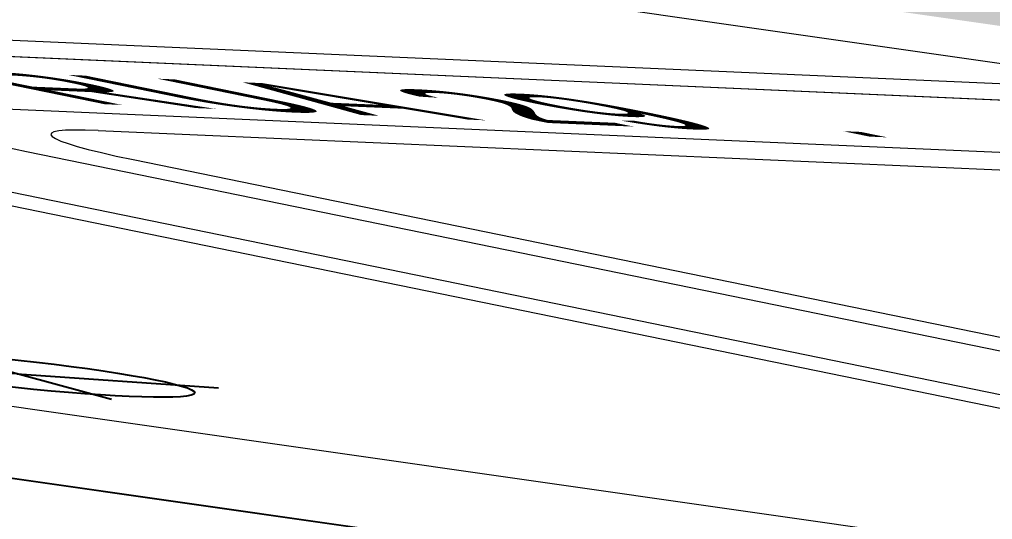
# Model space of a CAD drawing. Header units: millimetres. Extents: x -361192058 to 101130107379, y -14071650034 to 19218552450.
# Drawn here: x -136102.1 to -135954.7, y 40584 to 40659.7 of the extents above; entities that cross this region are included whole.
import ezdxf
from ezdxf.enums import TextEntityAlignment as Align

# ---------------------------------------------------------------- set-up
doc = ezdxf.new("R2010")
doc.units = ezdxf.units.MM
doc.header["$LTSCALE"] = 0.5
doc.linetypes.add('CONTINUO', pattern=[0])
for name, color, linetype in [('02', 2, 'Continuous'), ('Calçada', 1, 'Continuous'), ('GR_PENA_FINA', 7, 'Continuous'), ('Lotes', 2, 'Continuous'), ('Nomes de Ruas', 3, 'Continuous'), ('Área Verde Geral', 98, 'Continuous')]:
    doc.layers.add(name, color=color, linetype=linetype)
doc.styles.add('ARIAL', font='arial.ttf', dxfattribs={"height": 0.25})
doc.styles.get("Standard").update_dxf_attribs({"font": 'txt.shx', "height": 0.12})

# ---------------------------------------------------------------- blocks, each defined once
blk = doc.blocks.new('NORTE-flat-1-flat-1')
at = {"color": 6}
for p, q in [((0.892456466332078, 0.4283791501075029), (-9.817022290546447, 22.73979083262384)), ((-9.313225746154785e-10, -1.862645149230957e-09), (-10.70947875780985, 22.31141168251634))]:
    blk.add_line(p, q, dxfattribs=at)
at = {"color": 3}
for p, q in [((-22.31141168344766, -10.70947875827551), (22.31141168205068, 10.70947875641286)), ((-9.313225746154785e-10, -1.862645149230957e-09), (10.7094787559472, -22.31141168437898))]:
    blk.add_line(p, q, dxfattribs=at)
at = {"color": 6}
blk.add_lwpolyline([(-23.84178454522043, 35.94439958967268), (-17.3892981200479, 22.50172097980976), (-14.71192871872336, 23.78685843013227), (-19.01358633395284, 32.74864417128265), (-9.35718991421163, 26.35713333263993), (-6.679820512421429, 27.64227078296244), (-13.13230693712831, 41.08494939468801), (-15.80967633891851, 39.79981194250286), (-11.50801872182637, 30.83802620135248), (-21.16441514343023, 37.22953704185784)], close=True, dxfattribs=at)
at = {"color": 3}
blk.add_circle((-9.313225746154785e-10, -1.862645149230957e-09), 19.79886100215877, dxfattribs=at)
blk = doc.blocks.new('Norte1-flat-1-flat-1')
at = {"layer": 'Área Verde Geral'}
blk.add_blockref('NORTE-flat-1-flat-1', (0, 0), dxfattribs=at)
blk = doc.blocks.new('APROVADO QUADRA 21.2 MBVII')
at = {"layer": '02', "color": 2, "lineweight": 18}
blk.add_line((3942.643578299662, 2444.86250645778, -12.96344213336095), (3947.748667585162, 2440.887383705422, -12.96344213336095), dxfattribs=at)
at = {"layer": '02', "lineweight": 18, "const_width": 0.1}
blk.add_lwpolyline([(3891.245031361459, 2403.585061513176), (3950.945031361459, 2403.585061513176), (3950.945031361459, 2446.635061513176), (3891.245031361459, 2446.635061513176)], close=True, dxfattribs=at)
at = {"layer": '02', "lineweight": 18}
for points in [[(3918.319162526765, 2446.635061513176), (3930.836687615971, 2446.635061513176), (3930.836687615971, 2437.462682225809), (3918.319162526765, 2437.462682225809)], [(3950.945031361459, 2446.635061513176), (3930.860892071287, 2446.635061513176), (3930.860892071287, 2426.763765682708), (3950.945031361459, 2426.763765682708)]]:
    blk.add_lwpolyline(points, close=True, dxfattribs=at)
at = {"layer": 'Calçada', "lineweight": 18}
for p, q in [((3933.189164785019, 2436.04026064843, -12.96344213336095), (3940.731910380799, 2445.727103575659, -12.96344213336095)), ((3933.189164785019, 2436.040260647988, -12.96344213336095), (3940.73191038093, 2445.727103575659, -12.96344213336095)), ((3941.619751995632, 2445.03577787934, -12.96344213336095), (3933.189164785019, 2434.208715895614, -12.96344213336095)), ((3941.619751995763, 2445.03577787934, -12.96344213336095), (3933.189164785019, 2434.208715895174, -12.96344213336095))]:
    blk.add_line(p, q, dxfattribs=at)
at = {"layer": 'Calçada', "lineweight": 18, "elevation": -12.96344213336095}
for points in [[(3943.57100362082, 2445.964692033252), (3948.787936579856, 2441.878660175897, 0.09763386383867281), (3949.079463373044, 2441.731694623505, 0.09763386383867281)], [(3933.189164785019, 2436.04026064843), (3940.731910380799, 2445.727103575659, 0.04680619782961809), (3940.873176652178, 2445.948969199444, 0.002658577297471982)], [(3933.189164785019, 2436.040260647988), (3940.73191038093, 2445.727103575659, 0.04680619783102501), (3940.873176652308, 2445.948969199444, 0.002658577296096411)], [(3940.412223435308, 2429.757445282555), (3948.278564107693, 2439.850835157991, 0.4142135623729706), (3948.131177168431, 2441.035210641469), (3942.804127478914, 2445.183164818076, 0.414213562373235), (3941.619751995632, 2445.03577787934), (3933.189164785019, 2434.208715895614)], [(3940.412223435308, 2429.757445282555), (3948.278564107693, 2439.850835157991, 0.4142135623729706), (3948.131177168431, 2441.035210641469), (3942.804127478914, 2445.183164818076, 0.414213562373235), (3941.619751995763, 2445.03577787934), (3933.189164785019, 2434.208715895174)]]:
    blk.add_lwpolyline(points, format="xyb", dxfattribs=at)
blk.add_lwpolyline([(3943.571003620814, 2445.964692033252), (3948.621466277112, 2442.008283743826)], dxfattribs=at)
at = {"layer": 'GR_PENA_FINA', "lineweight": 18}
blk.add_lwpolyline([(3933.189164785019, 2445.731969766325), (3949.07982474079, 2445.736694221705), (3949.078362615502, 2429.53211798027), (3933.189164785019, 2429.503002749845)], close=True, dxfattribs=at)
at = {"layer": 'Lotes', "lineweight": 18}
for p, q in [((3949.072069339988, 2442.073665038056, -12.96344213336095), (3944.099849172238, 2445.964692033252, -12.96344213336095)), ((3941.853994644055, 2444.764248497932, -12.96344213336095), (3939.607186131933, 2441.87876324958, -12.96344213336095))]:
    blk.add_line(p, q, dxfattribs=at)
at = {"layer": 'Lotes', "linetype": 'CONTINUO', "lineweight": 18}
for p, q in [((3938.164443507691, 2443.002167506361, -12.96344213336095), (3940.454459876423, 2445.943142855104, -12.96344213336095)), ((3937.559533523281, 2442.225306093555, -12.96344213336095), (3938.164443507691, 2443.002167506361, -12.96344213336095))]:
    blk.add_line(p, q, dxfattribs=at)
at = {"layer": 'Lotes', "lineweight": 18}
blk.add_arc((3942.297915451635, 2444.418585650296, -12.96344213336095), 0.5626264194139565, 52.09357718158209, 142.0935771626631, dxfattribs=at)
at = {"layer": 'Área Verde Geral', "lineweight": 18, "xscale": 0.02306838528271171, "yscale": 0.02306838528271171, "zscale": 0.02306838528271171, "rotation": 0.1566954067838298}
blk.add_blockref('Norte1-flat-1-flat-1', (3934.290250112038, 2444.980214422396, -27.63542409224376), dxfattribs=at)
at = {"color": 0, "lineweight": 13, "flags": 8}
for p in [(4700.724657799739, 2280.112525715252), (4699.57378630139, 2277.896413499706), (4702.354563138892, 2276.195041239209), (4703.672243349308, 2274.084986290777), (4699.84447394329, 2272.219426909525), (4703.048818763617, 2270.137026470893), (4703.087746051807, 2267.980265113006), (4700.652340375649, 2261.521648881858), (4700.700742594171, 2257.15925950577)]:
    blk.add_attdef('NIVEL', p, '', height=0.07500000000000001, dxfattribs=at)
for rotation, width, p in [(90, 0.7999999999988884, (4700.820527907887, 2275.752076380495)), (270, 0.5999999999989389, (4703.843667029373, 2274.902076380496)), (90, 0.7999999999988884, (4701.5574890138, 2268.502076380494)), (180, 0.5999999999989389, (4651.181659436375, 2236.193129894172))]:
    blk.add_attdef('$PORTA', text='', height=0.09000000000014552, rotation=rotation, dxfattribs=dict(at, width=width)).set_placement(p, align=Align.MIDDLE)
for p in [(4654.175996555586, 2240.463010622155), (4648.499009965404, 2240.192322980255), (4637.801231937738, 2239.384456547896), (4633.43884256165, 2239.336054329374), (4656.392108771131, 2239.312139123806), (4652.474624295089, 2237.682233784653), (4646.416609526773, 2236.987978159928), (4644.259848168886, 2236.949050871738), (4650.364569346656, 2236.364553574237)]:
    blk.add_attdef('NIVEL', p, '', height=0.07500000000000001, rotation=270, dxfattribs=at)
at = {"color": 0, "lineweight": 13, "width": 0.7999999999988884, "flags": 8}
for p in [(4652.031659436374, 2239.216269015658), (4644.781659436374, 2238.479307909745)]:
    blk.add_attdef('$PORTA', text='', height=0.09000000000014552, dxfattribs=at).set_placement(p, align=Align.MIDDLE)
at = {"layer": 'Nomes de Ruas', "lineweight": 18, "extrusion": (-0.05499768570177415, 0.06695013732131934, 0.9962393957679577), "style": 'ARIAL'}
blk.add_text('RUA 29  .', height=0.562626419420372, rotation=102.9674616402203, dxfattribs=at).set_placement((-4599.826300088942, 612.4715696184566, -66.27926744076649), align=Align.MIDDLE_CENTER)

msp = doc.modelspace()

# ---------------------------------------------------------------- block references
at = {"layer": '02', "color": 0, "lineweight": 30, "xscale": -4.574818403918471, "yscale": -59.40450511825884, "zscale": 4.574818403918471, "rotation": 261.8606972171988}
msp.add_blockref('APROVADO QUADRA 21.2 MBVII', (5129.041144779691, 2225.201435725194), dxfattribs=at)

doc.saveas('drawing.dxf')
